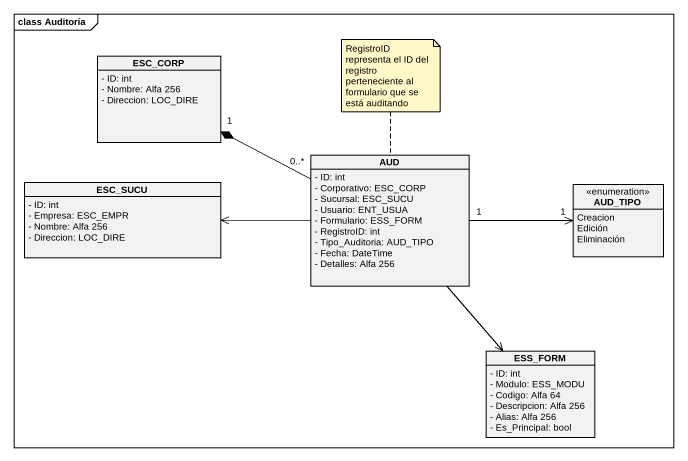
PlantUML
@startuml
mainframe class Auditoría
hide circle
hide empty members
skinparam classAttributeIconSize 0
class ESC_CORP {
  - ID: int
  - Nombre: Alfa 256
  - Direccion: LOC_DIRE
}
class AUD {
  - ID: int
  - Corporativo: ESC_CORP
  - Sucursal: ESC_SUCU
  - Usuario: ENT_USUA
  - Formulario: ESS_FORM
  - RegistroID: int
  - Tipo_Auditoria: AUD_TIPO
  - Fecha: DateTime
  - Detalles: Alfa 256
}
class ESC_SUCU {
  - ID: int
  - Empresa: ESC_EMPR
  - Nombre: Alfa 256
  - Direccion: LOC_DIRE
}
enum AUD_TIPO {
  Creacion
  Edición
  Eliminación
}
class ESS_FORM {
  - ID: int
  - Modulo: ESS_MODU
  - Codigo: Alfa 64
  - Descripcion: Alfa 256
  - Alias: Alfa 256
  - Es_Principal: bool
}
AUD "0..*" -left-* "1" ESC_CORP
AUD -left-> ESC_SUCU
AUD "1" -right-> "1" AUD_TIPO
AUD --> ESS_FORM
note top of AUD : RegistroID representa el ID del registro perteneciente al formulario que se está auditando
@enduml
